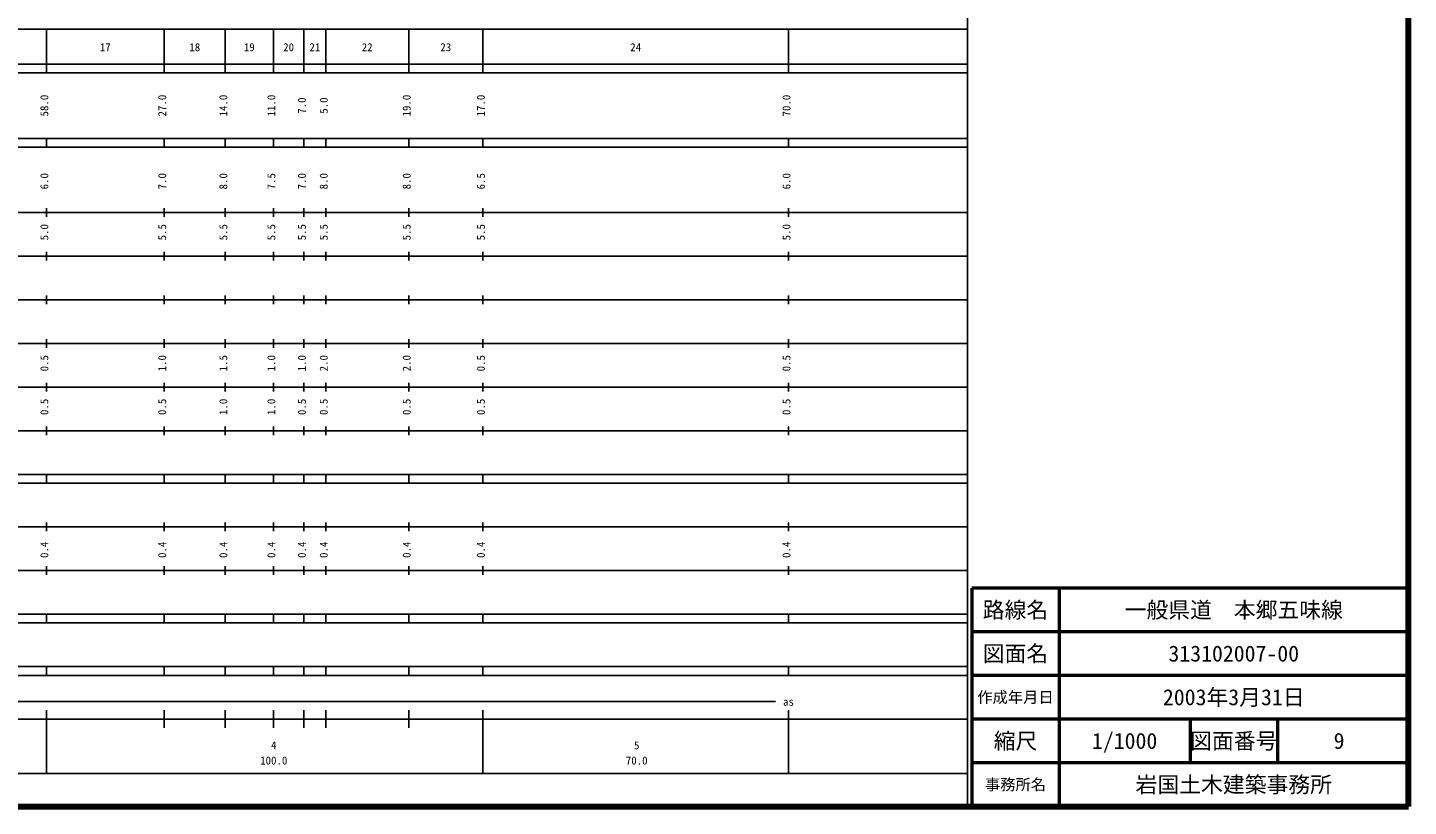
# Model space of a CAD drawing. Units: millimetres on the paper, enlarged 1000 times. Extents: x 40000 to 680000, y 20000 to 380000.
# Drawn here: x 363711 to 680000, y 20000 to 198357 of the extents above; entities that cross this region are included whole.
import ezdxf
from ezdxf.enums import TextEntityAlignment as Align

# ---------------------------------------------------------------- set-up
doc = ezdxf.new("R2010")
doc.units = ezdxf.units.MM
doc.header["$LTSCALE"] = 1000
for name, color, linetype, lineweight in [('M-TTL', 2, 'Continuous', 140), ('M-TTL-BAND', 7, 'Continuous', 25), ('M-TTL-FRAM', 2, 'Continuous', 50), ('M-TTL-LINE', 7, 'Continuous', 50)]:
    doc.layers.add(name, color=color, linetype=linetype, lineweight=lineweight)
doc.layers.add('M-TTL-TXT', color=7, linetype='Continuous')
doc.styles.add('ＭＳ ゴシック', font='')
doc.styles.get('ＭＳ ゴシック').set_extended_font_data('MS Gothic')

msp = doc.modelspace()

# ---------------------------------------------------------------- linework, layer by layer
at = {"layer": 'M-TTL'}
for p, q in [((680000, 20000), (680000, 380000)), ((40000, 20000), (680000, 20000))]:
    msp.add_line(p, q, dxfattribs=at)
at = {"layer": 'M-TTL-BAND'}
for p, q in [((579000, 20000), (579000, 370000)), ((68000, 198000), (579000, 198000)), ((368000, 188000), (368000, 198000)), ((395000, 188000), (395000, 198000)), ((409000, 188000), (409000, 198000)), ((420000, 188000), (420000, 198000)), ((427000, 188000), (427000, 198000)), ((432000, 188000), (432000, 198000)), ((451000, 188000), (451000, 198000)), ((468000, 188000), (468000, 198000)), ((538000, 188000), (538000, 198000)), ((40000, 190000), (579000, 190000)), ((40000, 188000), (579000, 188000)), ((40000, 173000), (579000, 173000)), ((40000, 171000), (579000, 171000)), ((368000, 171000), (368000, 173000)), ((395000, 171000), (395000, 173000)), ((409000, 171000), (409000, 173000)), ((420000, 171000), (420000, 173000)), ((427000, 171000), (427000, 173000)), ((432000, 171000), (432000, 173000)), ((451000, 171000), (451000, 173000)), ((468000, 171000), (468000, 173000)), ((538000, 171000), (538000, 173000)), ((40000, 156000), (579000, 156000)), ((368000, 155000), (368000, 157000)), ((395000, 155000), (395000, 157000)), ((409000, 155000), (409000, 157000)), ((420000, 155000), (420000, 157000)), ((427000, 155000), (427000, 157000)), ((432000, 155000), (432000, 157000)), ((451000, 155000), (451000, 157000)), ((468000, 155000), (468000, 157000)), ((538000, 155000), (538000, 157000)), ((46000, 146000), (579000, 146000)), ((368000, 145000), (368000, 147000)), ((395000, 145000), (395000, 147000)), ((409000, 145000), (409000, 147000)), ((420000, 145000), (420000, 147000)), ((427000, 145000), (427000, 147000)), ((432000, 145000), (432000, 147000)), ((451000, 145000), (451000, 147000)), ((468000, 145000), (468000, 147000)), ((538000, 145000), (538000, 147000)), ((368000, 135000), (368000, 137000)), ((395000, 135000), (395000, 137000)), ((409000, 135000), (409000, 137000)), ((420000, 135000), (420000, 137000)), ((427000, 135000), (427000, 137000)), ((432000, 135000), (432000, 137000)), ((451000, 135000), (451000, 137000)), ((468000, 135000), (468000, 137000)), ((538000, 135000), (538000, 137000)), ((52000, 136000), (579000, 136000)), ((368000, 125000), (368000, 127000)), ((395000, 125000), (395000, 127000)), ((409000, 125000), (409000, 127000)), ((420000, 125000), (420000, 127000)), ((427000, 125000), (427000, 127000)), ((432000, 125000), (432000, 127000)), ((451000, 125000), (451000, 127000)), ((468000, 125000), (468000, 127000)), ((538000, 125000), (538000, 127000)), ((46000, 126000), (579000, 126000)), ((52000, 116000), (579000, 116000)), ((368000, 115000), (368000, 117000)), ((395000, 115000), (395000, 117000)), ((409000, 115000), (409000, 117000)), ((420000, 115000), (420000, 117000)), ((427000, 115000), (427000, 117000)), ((432000, 115000), (432000, 117000)), ((451000, 115000), (451000, 117000)), ((468000, 115000), (468000, 117000)), ((538000, 115000), (538000, 117000)), ((46000, 106000), (579000, 106000)), ((368000, 105000), (368000, 107000)), ((395000, 105000), (395000, 107000)), ((409000, 105000), (409000, 107000)), ((420000, 105000), (420000, 107000)), ((427000, 105000), (427000, 107000)), ((432000, 105000), (432000, 107000)), ((451000, 105000), (451000, 107000)), ((468000, 105000), (468000, 107000)), ((538000, 105000), (538000, 107000)), ((40000, 96000), (579000, 96000)), ((368000, 94000), (368000, 96000)), ((395000, 94000), (395000, 96000)), ((409000, 94000), (409000, 96000)), ((420000, 94000), (420000, 96000)), ((427000, 94000), (427000, 96000)), ((432000, 94000), (432000, 96000)), ((451000, 94000), (451000, 96000)), ((468000, 94000), (468000, 96000)), ((538000, 94000), (538000, 96000)), ((40000, 94000), (579000, 94000)), ((49000, 84000), (579000, 84000)), ((368000, 83000), (368000, 85000)), ((395000, 83000), (395000, 85000)), ((409000, 83000), (409000, 85000)), ((420000, 83000), (420000, 85000)), ((427000, 83000), (427000, 85000)), ((432000, 83000), (432000, 85000)), ((451000, 83000), (451000, 85000)), ((468000, 83000), (468000, 85000)), ((538000, 83000), (538000, 85000)), ((40000, 74000), (579000, 74000)), ((368000, 73000), (368000, 75000)), ((395000, 73000), (395000, 75000)), ((409000, 73000), (409000, 75000)), ((420000, 73000), (420000, 75000)), ((427000, 73000), (427000, 75000)), ((432000, 73000), (432000, 75000)), ((451000, 73000), (451000, 75000)), ((468000, 73000), (468000, 75000)), ((538000, 73000), (538000, 75000)), ((40000, 64000), (579000, 64000)), ((368000, 62000), (368000, 64000)), ((395000, 62000), (395000, 64000)), ((409000, 62000), (409000, 64000)), ((420000, 62000), (420000, 64000)), ((427000, 62000), (427000, 64000)), ((432000, 62000), (432000, 64000)), ((451000, 62000), (451000, 64000)), ((468000, 62000), (468000, 64000)), ((538000, 62000), (538000, 64000)), ((40000, 62000), (579000, 62000)), ((40000, 52000), (579000, 52000)), ((368000, 50000), (368000, 52000)), ((395000, 50000), (395000, 52000)), ((409000, 50000), (409000, 52000)), ((420000, 50000), (420000, 52000)), ((427000, 50000), (427000, 52000)), ((432000, 50000), (432000, 52000)), ((451000, 50000), (451000, 52000)), ((468000, 50000), (468000, 52000)), ((538000, 50000), (538000, 52000)), ((40000, 50000), (579000, 50000)), ((71000, 44000), (535000, 44000)), ((368000, 27500), (368000, 42000)), ((395000, 38000), (395000, 42000)), ((409000, 38000), (409000, 42000)), ((420000, 38000), (420000, 42000)), ((427000, 38000), (427000, 42000)), ((432000, 38000), (432000, 42000)), ((451000, 38000), (451000, 42000)), ((468000, 27500), (468000, 42000)), ((538000, 27500), (538000, 42000)), ((40000, 40000), (579000, 40000)), ((68000, 27500), (579000, 27500))]:
    msp.add_line(p, q, dxfattribs=at)
at = {"layer": 'M-TTL-FRAM'}
for p, q in [((680000, 70000), (580000, 70000)), ((580000, 70000), (580000, 20000))]:
    msp.add_line(p, q, dxfattribs=at)
at = {"layer": 'M-TTL-LINE'}
for p, q in [((600000, 70000), (600000, 20000)), ((680000, 60000), (580000, 60000)), ((680000, 50000), (580000, 50000)), ((680000, 40000), (580000, 40000)), ((630000, 40000), (630000, 30000)), ((650000, 40000), (650000, 30000)), ((680000, 30000), (580000, 30000))]:
    msp.add_line(p, q, dxfattribs=at)

# ---------------------------------------------------------------- texts
at = {"layer": 'M-TTL-BAND', "style": 'ＭＳ ゴシック'}
for s, p in [('17', (381500, 192405)), ('18', (402000, 192405)), ('19', (414500, 192405)), ('20', (423500, 192405)), ('21', (429500, 192405)), ('22', (441500, 192405)), ('23', (459500, 192405)), ('24', (503000, 192405)), ('as', (538000, 42500)), ('4', (420090, 32523)), ('5', (503237, 32523)), ('100.0', (420090, 29033)), ('70.0', (503237, 29033))]:
    msp.add_text(s, height=1833, dxfattribs=at).set_placement(p, align=Align.BOTTOM_CENTER)
for s, p in [('58.0', (369000, 180500)), ('27.0', (396000, 180500)), ('14.0', (410000, 180500)), ('11.0', (421000, 180500)), ('7.0', (428000, 180500)), ('5.0', (433000, 180500)), ('19.0', (452000, 180500)), ('17.0', (469000, 180500)), ('70.0', (539000, 180500)), ('6.0', (369000, 163174)), ('7.0', (396000, 163174)), ('8.0', (410000, 163174)), ('7.5', (421000, 163174)), ('7.0', (428000, 163174)), ('8.0', (433000, 163174)), ('8.0', (452000, 163174)), ('6.5', (469000, 163174)), ('6.0', (539000, 163174)), ('5.0', (369000, 151500)), ('5.5', (396000, 151500)), ('5.5', (410000, 151500)), ('5.5', (421000, 151500)), ('5.5', (428000, 151500)), ('5.5', (433000, 151500)), ('5.5', (452000, 151500)), ('5.5', (469000, 151500)), ('5.0', (539000, 151500)), ('0.5', (369000, 121500)), ('1.0', (396000, 121500)), ('1.5', (410000, 121500)), ('1.0', (421000, 121500)), ('1.0', (428000, 121500)), ('2.0', (433000, 121500)), ('2.0', (452000, 121500)), ('0.5', (469000, 121500)), ('0.5', (539000, 121500)), ('0.5', (369000, 111500)), ('0.5', (396000, 111500)), ('1.0', (410000, 111500)), ('1.0', (421000, 111500)), ('0.5', (428000, 111500)), ('0.5', (433000, 111500)), ('0.5', (452000, 111500)), ('0.5', (469000, 111500)), ('0.5', (539000, 111500)), ('0.4', (369000, 78764)), ('0.4', (396000, 78764)), ('0.4', (410000, 78764)), ('0.4', (421000, 78764)), ('0.4', (428000, 78764)), ('0.4', (433000, 78764)), ('0.4', (452000, 78764)), ('0.4', (469000, 78764)), ('0.4', (539000, 78764))]:
    msp.add_text(s, height=1833, rotation=90, dxfattribs=at).set_placement(p, align=Align.BOTTOM_CENTER)
at = {"layer": 'M-TTL-TXT', "style": 'ＭＳ ゴシック'}
for s, height, p in [('路線名', 3666, (590000, 65000)), ('路線名', 3666, (590000, 65000)), ('一般県道\u3000本郷五味線', 3666, (640000, 65000)), ('図面名', 3666, (590000, 55000)), ('図面名', 3666, (590000, 55000)), ('313102007-00', 3666, (640000, 55000)), ('作成年月日', 2566, (590000, 45000)), ('作成年月日', 2566, (590000, 45000)), ('2003年3月31日', 3666, (640000, 45000)), ('縮尺', 3666, (590000, 35000)), ('縮尺', 3666, (590000, 35000)), ('1/1000', 3666, (615000, 35000)), ('図面番号', 3666, (640000, 35000)), ('図面番号', 3666, (640000, 35000)), ('9', 3666, (664125, 35000)), ('事務所名', 2566, (590000, 25000)), ('事務所名', 2566, (590000, 25000)), ('岩国土木建築事務所', 3666, (640000, 25000))]:
    msp.add_text(s, height=height, dxfattribs=at).set_placement(p, align=Align.MIDDLE_CENTER)

doc.saveas('drawing.dxf')
